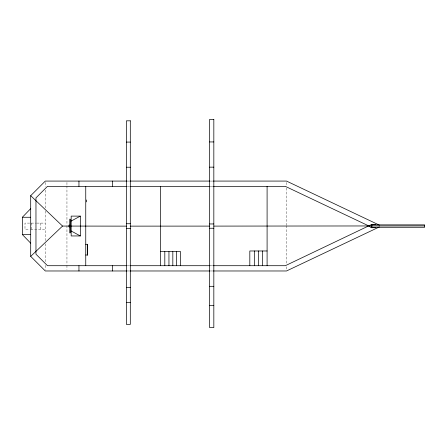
<?xml version="1.0" encoding="UTF-8"?>
<svg xmlns="http://www.w3.org/2000/svg" width="447" height="447" viewBox="0 0 447 447"><rect width="100%" height="100%" fill="white"/><g stroke="black" fill="none" stroke-linecap="round" stroke-linejoin="round"><path stroke-width="0.34" stroke-dasharray="2.23 1.68" d="M127.266 181.074L129.68 181.074M210.375 181.074L213.169 181.074M127.222 186.349L129.39 186.349M210.693 186.349L212.889 186.349M29.636 223.098L24.987 223.098L24.987 229.339L29.636 229.339M31.312 223.098L36.38 223.098M36.928 223.098L45.309 223.098M30.698 229.339L45.309 229.339M127.222 265.708L129.39 265.708M210.381 265.708L213.146 265.708M127.266 270.977L129.68 270.977M210.375 270.977L213.169 270.977M286.505 182.471L286.505 185.259M286.505 188.047L286.505 224.981M286.505 225.679L286.505 264.009M286.505 266.798L286.505 269.586M66.949 182.471L66.949 185.259M66.949 185.952L66.949 224.981M66.949 225.679L66.949 264.708M66.949 265.406L66.949 269.586M45.309 182.471L45.309 186.65M45.309 190.137L45.309 208.257M45.309 211.045L45.309 241.011M45.309 243.799L45.309 261.92M45.309 265.406L45.309 269.586M40.839 223.098L40.839 229.339M31.575 223.098L31.575 229.339"/><path stroke-width="0.67" d="M30.698 243.179L22.35 234.541L22.35 217.27L30.698 208.632M126.892 270.977L45.309 270.977L30.698 256.366L30.698 195.691L45.309 181.074L126.892 181.074M30.698 256.366L62.546 226.065L126.406 226.132M375.782 224.657L371.289 224.657L285.32 265.708L213.146 265.708M71.174 221.069L80.326 216.108L80.326 235.949L71.174 235.949L71.174 216.108L80.326 216.108M379.408 226.92L286.505 270.977L213.169 270.977M209.598 141.939L213.828 141.939M126.406 142.085L130.306 142.085M209.598 167.15L213.828 167.15M126.406 167.228L130.306 167.228M130.06 181.074L209.839 181.074M213.169 181.074L286.505 181.074L379.408 225.137M126.618 186.349L47.494 186.349L35.967 197.87L35.967 254.181L47.494 265.708L126.618 265.708M130.01 186.349L210.101 186.349M213.482 186.349L285.32 186.349L368.987 226.026L371.289 227.707L375.782 227.707M22.35 217.27L30.698 217.27M126.406 223.729L130.306 223.729M209.598 223.958L213.828 223.958M371.898 224.869L424.65 224.869L424.65 227.288L371.898 227.288M69.738 225.154L68.978 225.154L68.978 226.897L69.738 226.897M130.306 226.132L209.598 226.104M213.828 226.104L424.65 225.903M209.598 228.249L213.828 228.249M126.406 228.534L130.306 228.534M22.35 234.541L30.698 234.541M85.751 244.297L87.517 244.297L87.517 255.002L85.751 255.002M267.094 250.979L249.812 250.979L249.812 265.708M160.562 251.655L180.627 251.655L180.627 265.708M130.01 265.708L210.101 265.708M130.06 270.977L209.839 270.977M209.598 286.32L213.828 286.32M126.406 287.516L130.306 287.516M126.406 302.619L130.306 302.619M209.598 305.362L213.828 305.362M71.174 230.987L80.326 235.949M30.698 195.691L62.546 226.065M371.898 224.657L371.898 227.707M371.289 224.657L371.289 227.707M267.094 186.349L267.094 265.708M262.518 250.979L262.518 265.708M258.528 250.979L258.528 265.708M254.326 250.979L254.326 265.708M176.599 251.655L176.599 265.708M172.827 251.655L172.827 265.708M168.949 251.655L168.949 265.708M164.809 251.655L164.809 265.708M160.562 186.349L160.562 265.708M112.599 181.074L112.599 186.349M112.599 265.708L112.599 270.977M87.495 244.297L87.495 255.002M87.411 244.297L87.411 255.002M86.539 199.965L86.539 201.888M85.751 186.349L85.751 265.708M78.951 181.074L78.951 186.349M78.951 265.708L78.951 270.977M70.414 219.114L70.414 232.937M69.738 219.114L69.738 232.937M213.828 119.41L209.598 119.41L209.598 327.59L213.828 327.59L213.828 119.41M130.306 120.819L126.406 120.819L126.406 324.41L130.306 324.41L130.306 120.819"/></g></svg>
